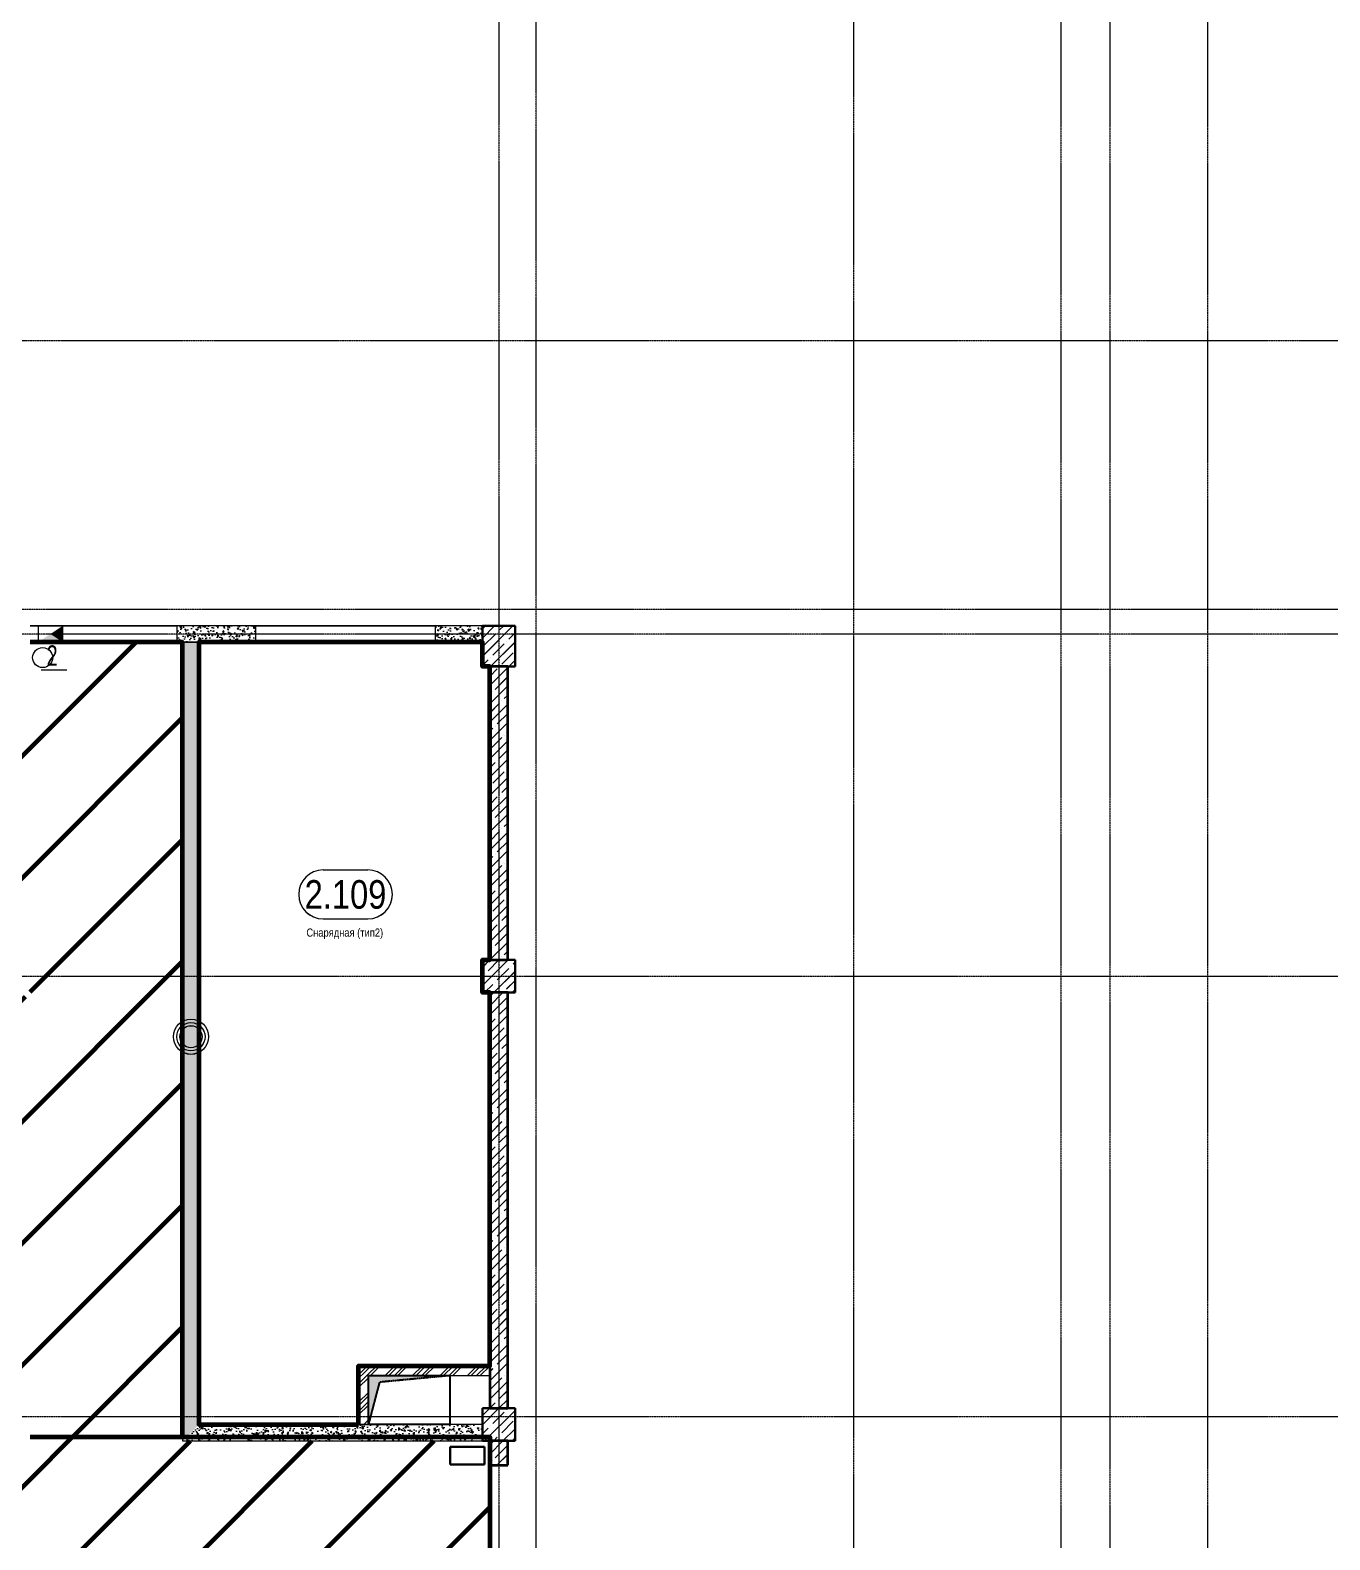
# Model space of a CAD drawing. Header units: millimetres. Extents: x 470010 to 1231400, y -134005 to 421770.
# Drawn here: x 712724 to 728674, y -4226 to 14298 of the extents above; entities that cross this region are included whole.
import ezdxf
from ezdxf.enums import TextEntityAlignment as Align

# ---------------------------------------------------------------- set-up
doc = ezdxf.new("R2010")
doc.units = ezdxf.units.MM
for name, pattern in [('CENTER2', [28.575, 19.05, -3.175, 3.175, -3.175]), ('HIDDEN', [9.525, 6.35, -3.175]), ('HIDDEN2', [4.7625, 3.175, -1.5875])]:
    doc.linetypes.add(name, pattern=pattern)
doc.layers.get('Defpoints').update_dxf_attribs({"color": 140})
for name, color, linetype, lineweight in [('0) шп потолок', 3, 'Continuous', 60), ('АР_Area', 5, 'Continuous', 5), ('АР_Колонны', 70, 'Continuous', 30), ('АР_Отв. марка', 4, 'Continuous', 9), ('АР_Стены ЖБ', 7, 'Continuous', 35), ('АР_Стены кирпич', 32, 'Continuous', 20), ('АР_Стены ПЕНОблок', 52, 'Continuous', 20), ('АР_Штриховка', 8, 'Continuous', 0), ('СС_Отверстия', 72, 'Continuous', 9)]:
    doc.layers.add(name, color=color, linetype=linetype, lineweight=lineweight)
doc.layers.add('АР_Делит', color=120, linetype='Continuous', lineweight=0, plot=False)
doc.layers.add('РД_Проем', color=230, linetype='Continuous', lineweight=0, plot=False)
for name, color, linetype, lineweight, true_color in [('МАГНИТЫ', 7, 'Continuous', 30, 0xd100d1), ('РД_Оси_100', 7, 'Continuous', 0, 0x525252), ('СКУД', 7, 'Continuous', 30, 0xff1a1a)]:
    doc.layers.add(name, color=color, linetype=linetype, lineweight=lineweight, true_color=true_color)
doc.layers.add('РД_Витраж_вн', color=7, linetype='Continuous', true_color=0x148aff)
doc.layers.add('РД_проем_инж перемыч_подсчет', color=50, linetype='Continuous', plot=False)
doc.styles.add('Arial0', font='arial.ttf')
doc.styles.add('style1', font='ARIALN.TTF')

# ---------------------------------------------------------------- blocks, each defined once
blk = doc.blocks.new('СОШ_2200_АР_ОСИ_М100_28.05.24')
at = {"layer": 'РД_Оси_100', "color": 251, "linetype": 'CENTER2', "true_color": 0x636466}
for p, q in [((49960, -6155), (49960, 139938.679)), ((-5954.958, 104100), (119910, 104100)), ((-5954.958, 96300), (119910, 96300)), ((-5954.958, 90900), (119910, 90900))]:
    blk.add_line(p, q, dxfattribs=at)
for points in [[(45530, 139938.679), (45600, 139538.679), (45600, -6163.457)], [(46060, -6163.105), (46060, 139538.679), (46130, 139938.679)], [(52500, 139938.679), (52500, -5755), (52358.276, -6155)], [(53100, 139938.679), (53100, -5755), (52949.266, -6155)], [(54300, 139938.679), (54300, -6155)], [(119910, 100950), (119410, 100800), (-5454.958, 100800), (-5954.958, 100950)], [(119910, 100350), (119410, 100500), (-5454.958, 100500), (-5954.958, 100350)]]:
    blk.add_lwpolyline(points, dxfattribs=at)
blk = doc.blocks.new('MOK-МаркаПом_овал_ареал')
for p, q in [((-2.75, 3), (2.75, 3)), ((-2.75, -3), (2.75, -3))]:
    blk.add_line(p, q)
for centre, radius, start, end in [((-2.75, 0), 3, 90, 270), ((2.75, 0), 3, 270, 90), ((-3.75, 0), 3.5, 0, 0.001)]:
    blk.add_arc(centre, radius, start, end)
at = {"color": 0, "style": 'style1'}
blk.add_attdef('АР-ПОМЕЩЕНИЕ:НОМЕР', text='', height=3.5, dxfattribs=at).set_placement((0, 0), align=Align.MIDDLE)
at = {"layer": 'Defpoints', "color": 2, "style": 'style1'}
blk.add_attdef('АР-ПОМЕЩЕНИЕ:НАИМЕНОВАНИЕ', text='', height=1, dxfattribs=at).set_placement((-0.09, -4.81), align=Align.MIDDLE)
blk = doc.blocks.new('MOK-МаркаПроема инж.')
blk.add_line((-1.33, -1.75), (1.8, -1.75))
at = {"color": 0, "style": 'Arial0', "width": 0.7}
blk.add_attdef('АР-ПРОЕМ:Коробка', text='', height=2.5, dxfattribs=at).set_placement((0, 0), align=Align.MIDDLE)
blk = doc.blocks.new('A$C9108343f')
at = {"layer": 'АР_Штриховка', "linetype": 'Continuous', "lineweight": 0, "true_color": 0x000000}
h = blk.add_hatch(dxfattribs=at)
h.set_pattern_fill('AR-CONC', color=18, angle=45, style=0)
h.set_pattern_definition([(95, (-63444.08, -115658.25), (140.09465, 117.55338), [19.05, -209.55]), (40, (-63444.08, -115658.25), (-160.01845, 110.17673), [15.24, -167.64058]), (145.451445, (-63432.4, -115648.45), (-19.9238, 227.7301), [16.19001, -178.09024]), (91.1842, (-63480, -115622.33), (221.41024, 161.95341), [28.575, -314.325]), (141.63556, (-63461.55, -115608.83), (-7.08662, 342.82676), [24.28502, -267.1356]), (36.18415, (-63480, -115622.33), (-7.08662, 342.82676), [22.85997, -251.45973]), (66, (-63453.06, -115613.35), (179.51998, 34.89515), [19.05, -209.55]), (11, (-63453.06, -115613.35), (-86.53993, 173.9412), [15.24, -167.64]), (116.451445, (-63438.1, -115610.44), (92.98005, 208.83634), [16.19001, -178.08994]), (82.5, (-63444.08, -115658.25), (-57.605469, 61.973414), [0, -165.608, 0, -170.18, 0, -168.275]), (52.5, (-63444.08, -115658.25), (-23.589727, 118.087), [0, -97.028, 0, -161.798, 0, -64.135]), (12.5, (-63484.135, -115698.3), (99.927863, 91.826196), [0, -63.5, 0, -198.12, 0, -262.89]), (2.5, (-63502.1, -115716.26), (86.763904, 122.722393), [0, -82.55, 0, -131.572, 0, -186.69])])
h.paths.add_polyline_path([(52555, 107155), (52555, 107355), (51975, 107355), (51975, 107155)], flags=0)
h.paths.add_polyline_path([(49775, 107155), (49775, 107355), (48805, 107355), (48805, 107155)], flags=0)
h = blk.add_hatch(dxfattribs=at)
h.set_pattern_fill('AR-CONC', color=18, angle=45, style=0)
h.set_pattern_definition([(95, (-63444.08, -115658.25), (140.09465, 117.55338), [19.05, -209.55]), (40, (-63444.08, -115658.25), (-160.01845, 110.17673), [15.24, -167.64058]), (145.451445, (-63432.4, -115648.45), (-19.9238, 227.7301), [16.19001, -178.09024]), (91.1842, (-63480, -115622.33), (221.41024, 161.95341), [28.575, -314.325]), (141.63556, (-63461.55, -115608.83), (-7.08662, 342.82676), [24.28502, -267.1356]), (36.18415, (-63480, -115622.33), (-7.08662, 342.82676), [22.85997, -251.45973]), (66, (-63453.06, -115613.35), (179.51998, 34.89515), [19.05, -209.55]), (11, (-63453.06, -115613.35), (-86.53993, 173.9412), [15.24, -167.64]), (116.451445, (-63438.1, -115610.44), (92.98005, 208.83634), [16.19001, -178.08994]), (82.5, (-63444.08, -115658.25), (-57.605469, 61.973414), [0, -165.608, 0, -170.18, 0, -168.275]), (52.5, (-63444.08, -115658.25), (-23.589727, 118.087), [0, -97.028, 0, -161.798, 0, -64.135]), (12.5, (-63484.135, -115698.3), (99.927863, 91.826196), [0, -63.5, 0, -198.12, 0, -262.89]), (2.5, (-63502.1, -115716.26), (86.763904, 122.722393), [0, -82.55, 0, -131.572, 0, -186.69])])
h.paths.add_polyline_path([(48875, 97355), (49075, 97555), (49075, 107155), (48875, 107155)], flags=0)
h = blk.add_hatch(dxfattribs=at)
h.set_pattern_fill('ANSI32', color=18, scale=25, style=0)
h.set_pattern_definition([(45, (-63444.08, -115658.25), (-168.3798, 168.3798), []), (45, (-63331.83, -115658.25), (-168.3798, 168.3798), [])])
h.paths.add_polyline_path([(51035, 97555), (51155, 97555), (51155, 98155), (51035, 98275)], flags=0)
h = blk.add_hatch(dxfattribs=at)
h.set_pattern_fill('ANSI32', color=18, scale=25, angle=-360, style=0)
h.set_pattern_definition([(45, (-63444.08, -115658.25), (-168.3798, 168.3798), []), (45, (-63331.83, -115658.25), (-168.3798, 168.3798), [])])
h.paths.add_polyline_path([(51035, 98275), (51155, 98155), (52645, 98155), (52645, 98275)], flags=0)
h = blk.add_hatch(dxfattribs=at)
h.set_pattern_fill('AR-CONC', color=18, angle=45, style=0)
h.set_pattern_definition([(95, (-63444.08, -115658.25), (140.09465, 117.55338), [19.05, -209.55]), (40, (-63444.08, -115658.25), (-160.01845, 110.17673), [15.24, -167.64058]), (145.451445, (-63432.4, -115648.45), (-19.9238, 227.7301), [16.19001, -178.09024]), (91.1842, (-63480, -115622.33), (221.41024, 161.95341), [28.575, -314.325]), (141.63556, (-63461.55, -115608.83), (-7.08662, 342.82676), [24.28502, -267.1356]), (36.18415, (-63480, -115622.33), (-7.08662, 342.82676), [22.85997, -251.45973]), (66, (-63453.06, -115613.35), (179.51998, 34.89515), [19.05, -209.55]), (11, (-63453.06, -115613.35), (-86.53993, 173.9412), [15.24, -167.64]), (116.451445, (-63438.1, -115610.44), (92.98005, 208.83634), [16.19001, -178.08994]), (82.5, (-63444.08, -115658.25), (-57.605469, 61.973414), [0, -165.608, 0, -170.18, 0, -168.275]), (52.5, (-63444.08, -115658.25), (-23.589727, 118.087), [0, -97.028, 0, -161.798, 0, -64.135]), (12.5, (-63484.135, -115698.3), (99.927863, 91.826196), [0, -63.5, 0, -198.12, 0, -262.89]), (2.5, (-63502.1, -115716.26), (86.763904, 122.72239), [0, -82.55, 0, -131.572, 0, -186.69])])
h.paths.add_polyline_path([(49075, 97555), (48875, 97355), (52555, 97355), (52555, 97555)], flags=0)
at = {"layer": 'СС_Отверстия', "linetype": 'Continuous', "lineweight": 5, "true_color": 0x000000}
for points in [[(47105, 107155), (47405, 107155), (47255, 107255)], [(47405, 107155), (47405, 107355), (47255, 107255)]]:
    blk.add_hatch(color=18, dxfattribs=at).paths.add_polyline_path(points, flags=0)
at = {"color": 18, "linetype": 'Continuous', "true_color": 0x000000}
for p, q in [((51155, 97555), (51155, 98155)), ((51155, 98155), (52155, 98155)), ((52155, 98155), (52155, 97555)), ((52155, 97555), (51155, 97555))]:
    blk.add_line(p, q, dxfattribs=at)
at = {"color": 18, "linetype": 'HIDDEN', "ltscale": 0.07, "true_color": 0x000000}
for p, q in [((51155, 98155), (52155, 98155)), ((51155, 97555), (51155, 98155)), ((51292, 98074), (51155, 97555)), ((52155, 98155), (51292, 98074)), ((52155, 98155), (52155, 97555)), ((52155, 97555), (51155, 97555))]:
    blk.add_line(p, q, dxfattribs=at)
at = {"color": 18, "linetype": 'Continuous', "true_color": 0x000000}
blk.add_solid([(51155, 97555), (51155, 98155), (51290, 98073), (52155, 98155)], dxfattribs=at)
at = {"layer": '0) шп потолок'}
for points in [[(47005, 97405), (48875, 97405), (48875, 107155), (47005, 107155)], [(47005, 97405), (52645, 97405), (52645, 95355), (40509, 95355)]]:
    blk.add_lwpolyline(points, dxfattribs=at)
blk.add_lwpolyline([(51035, 97555), (51035, 98275), (52645, 98275), (52645, 102855), (52555, 102855), (52555, 103255), (52645, 103255), (52645, 106855), (52555, 106855), (52555, 107155), (49075, 107155), (49075, 97555)], close=True, dxfattribs=at)
at = {"layer": 'АР_Делит', "color": 18, "true_color": 0x000000}
for radius in [216, 173, 136]:
    blk.add_circle((48978, 102313), radius, dxfattribs=at)
at = {"layer": 'АР_Колонны', "color": 18, "linetype": 'HIDDEN2', "lineweight": 25, "true_color": 0x000000}
for p, q in [((52555, 107355), (52955, 107355)), ((52555, 106855), (52555, 107355)), ((52955, 107355), (52955, 106855)), ((52955, 106855), (52555, 106855)), ((52555, 103255), (52955, 103255)), ((52555, 102855), (52555, 103255)), ((52955, 103255), (52955, 102855)), ((52955, 102855), (52555, 102855)), ((52555, 97755), (52955, 97755)), ((52555, 97355), (52555, 97755)), ((52955, 97755), (52955, 97355)), ((52955, 97355), (52555, 97355))]:
    blk.add_line(p, q, dxfattribs=at)
at = {"layer": 'АР_Колонны', "color": 18, "linetype": 'Continuous', "lineweight": 15, "true_color": 0x000000}
for p, q in [((52955, 107355), (52555, 107355)), ((52555, 107355), (52555, 106855)), ((52955, 107355), (52555, 107355)), ((52555, 107355), (52555, 106855)), ((52955, 106855), (52955, 107355)), ((52955, 106855), (52955, 107355)), ((52555, 106855), (52955, 106855)), ((52555, 106855), (52955, 106855)), ((52955, 103255), (52555, 103255)), ((52555, 103255), (52555, 102855)), ((52955, 103255), (52555, 103255)), ((52555, 103255), (52555, 102855)), ((52955, 102855), (52955, 103255)), ((52955, 102855), (52955, 103255)), ((52555, 102855), (52955, 102855)), ((52555, 102855), (52955, 102855)), ((52955, 97755), (52555, 97755)), ((52555, 97755), (52555, 97355)), ((52955, 97755), (52555, 97755)), ((52555, 97755), (52555, 97355)), ((52955, 97355), (52955, 97755)), ((52955, 97355), (52955, 97755)), ((52555, 97355), (52955, 97355)), ((52555, 97355), (52955, 97355))]:
    blk.add_line(p, q, dxfattribs=at)
at = {"layer": 'АР_Стены ЖБ', "color": 18, "linetype": 'Continuous', "lineweight": 30, "true_color": 0x000000}
for p, q in [((52955, 107355), (52555, 107355)), ((52555, 107355), (52555, 106855)), ((52955, 106855), (52955, 107355)), ((52555, 106855), (52955, 106855)), ((52955, 103255), (52555, 103255)), ((52555, 103255), (52555, 102855)), ((52955, 102855), (52955, 103255)), ((52555, 102855), (52955, 102855)), ((52955, 97755), (52555, 97755)), ((52555, 97755), (52555, 97355)), ((52955, 97355), (52955, 97755)), ((52555, 97355), (52955, 97355))]:
    blk.add_line(p, q, dxfattribs=at)
at = {"layer": 'АР_Стены ЖБ', "color": 18, "linetype": 'Continuous', "lineweight": 35, "true_color": 0x000000}
for p, q in [((52865, 106855), (52645, 106855)), ((52645, 106855), (52645, 103255)), ((52865, 103255), (52865, 106855)), ((52645, 103255), (52865, 103255)), ((52865, 102855), (52645, 102855)), ((52645, 102855), (52645, 97755)), ((52865, 97755), (52865, 102855)), ((52645, 97755), (52865, 97755)), ((52865, 97355), (52645, 97355)), ((52645, 97355), (52645, 97055)), ((52865, 97055), (52865, 97355)), ((52645, 97055), (52865, 97055))]:
    blk.add_line(p, q, dxfattribs=at)
at = {"layer": 'АР_Стены кирпич', "color": 18, "linetype": 'Continuous', "lineweight": 20, "true_color": 0x000000}
for p, q in [((51035, 98275), (51035, 97555)), ((52645, 98275), (51035, 98275)), ((52645, 98155), (52645, 98275)), ((51155, 97555), (51155, 98155)), ((51155, 98155), (52645, 98155)), ((51035, 97555), (51155, 97555))]:
    blk.add_line(p, q, dxfattribs=at)
at = {"layer": 'АР_Стены ПЕНОблок', "color": 18, "linetype": 'Continuous', "lineweight": 20, "true_color": 0x000000}
for p, q in [((49775, 107355), (48805, 107355)), ((48805, 107355), (48805, 107155)), ((49775, 107155), (49775, 107355)), ((52555, 107355), (51975, 107355)), ((51975, 107355), (51975, 107155)), ((52555, 107155), (52555, 107355)), ((48805, 107155), (49775, 107155)), ((49075, 107155), (48875, 107155)), ((48875, 107155), (48875, 97355)), ((49075, 97555), (49075, 107155)), ((51975, 107155), (52555, 107155)), ((52555, 97555), (49075, 97555)), ((52555, 97355), (52555, 97555)), ((48875, 97355), (52555, 97355))]:
    blk.add_line(p, q, dxfattribs=at)
at = {"layer": 'АР_Штриховка', "color": 18, "linetype": 'Continuous', "lineweight": 5, "true_color": 0x000000}
for p, q in [((52555, 107206), (52704, 107355)), ((52555, 106981), (52929, 107355)), ((52555, 107318), (52592, 107355)), ((52738, 107277), (52738, 107277)), ((52766, 107305), (52816, 107355)), ((52878, 107192), (52955, 107269)), ((52570, 107108), (52710, 107249)), ((52653, 106855), (52955, 107157)), ((52682, 106996), (52822, 107136)), ((52850, 107164), (52850, 107164)), ((52555, 106869), (52626, 106940)), ((52654, 106968), (52654, 106968)), ((52794, 106884), (52934, 107024)), ((52878, 106855), (52955, 106932)), ((52645, 106847), (52653, 106855)), ((52645, 106622), (52865, 106842)), ((52645, 106735), (52738, 106828)), ((52710, 106575), (52850, 106715)), ((52766, 106856), (52766, 106856)), ((52645, 106398), (52865, 106618)), ((52645, 106510), (52654, 106519)), ((52682, 106547), (52682, 106547)), ((52645, 106286), (52766, 106407)), ((52645, 106173), (52865, 106393)), ((52794, 106435), (52794, 106435)), ((52822, 106463), (52865, 106506)), ((52645, 105949), (52865, 106169)), ((52738, 106154), (52865, 106281)), ((52645, 106061), (52682, 106098)), ((52654, 105845), (52794, 105986)), ((52710, 106126), (52710, 106126)), ((52822, 106014), (52822, 106014)), ((52850, 106042), (52865, 106057)), ((52645, 105724), (52865, 105944)), ((52766, 105733), (52865, 105832)), ((52645, 105500), (52865, 105720)), ((52645, 105612), (52710, 105677)), ((52738, 105705), (52738, 105705)), ((52850, 105593), (52850, 105593)), ((52645, 105275), (52865, 105495)), ((52682, 105424), (52822, 105565)), ((52645, 105051), (52865, 105271)), ((52645, 105163), (52738, 105256)), ((52654, 105396), (52654, 105396)), ((52766, 105284), (52766, 105284)), ((52794, 105312), (52865, 105383)), ((52645, 104826), (52865, 105046)), ((52710, 105003), (52850, 105144)), ((52645, 104939), (52654, 104947)), ((52682, 104975), (52682, 104975)), ((52794, 104863), (52794, 104863)), ((52822, 104891), (52865, 104934)), ((52645, 104714), (52766, 104835)), ((52645, 104602), (52865, 104822)), ((52738, 104583), (52865, 104710)), ((52645, 104377), (52865, 104597)), ((52645, 104490), (52682, 104526)), ((52710, 104554), (52710, 104554)), ((52850, 104470), (52865, 104485)), ((52645, 104153), (52865, 104373)), ((52654, 104274), (52794, 104414)), ((52822, 104442), (52822, 104442)), ((52645, 103928), (52865, 104148)), ((52738, 104134), (52738, 104134)), ((52766, 104162), (52865, 104260)), ((52645, 104040), (52710, 104105)), ((52645, 103704), (52865, 103924)), ((52682, 103853), (52822, 103993)), ((52850, 104021), (52850, 104021)), ((52654, 103825), (52654, 103825)), ((52794, 103741), (52865, 103811)), ((52645, 103479), (52865, 103699)), ((52645, 103591), (52738, 103685)), ((52710, 103432), (52850, 103572)), ((52766, 103713), (52766, 103713)), ((52645, 103255), (52865, 103475)), ((52645, 103367), (52654, 103376)), ((52682, 103404), (52682, 103404)), ((52555, 103165), (52645, 103255)), ((52555, 102940), (52870, 103255)), ((52626, 103123), (52757, 103255)), ((52757, 103255), (52766, 103264)), ((52794, 103292), (52794, 103292)), ((52822, 103320), (52865, 103362)), ((52934, 103207), (52955, 103228)), ((52555, 103052), (52570, 103067)), ((52598, 103095), (52598, 103095)), ((52694, 102855), (52955, 103116)), ((52738, 103011), (52878, 103151)), ((52850, 102899), (52955, 103003)), ((52906, 103179), (52906, 103179)), ((52582, 102855), (52682, 102955)), ((52645, 102806), (52694, 102855)), ((52654, 102702), (52794, 102843)), ((52710, 102983), (52710, 102983)), ((52822, 102871), (52822, 102871)), ((52919, 102855), (52955, 102891)), ((52645, 102581), (52865, 102801)), ((52766, 102590), (52865, 102689)), ((52645, 102357), (52865, 102577)), ((52645, 102469), (52710, 102534)), ((52738, 102562), (52738, 102562)), ((52850, 102450), (52850, 102450)), ((52645, 102132), (52865, 102352)), ((52654, 102253), (52654, 102253)), ((52682, 102281), (52822, 102422)), ((52645, 101908), (52865, 102128)), ((52645, 102020), (52738, 102113)), ((52766, 102141), (52766, 102141)), ((52794, 102169), (52865, 102240)), ((52645, 101683), (52865, 101903)), ((52710, 101860), (52850, 102001)), ((52645, 101795), (52654, 101804)), ((52682, 101832), (52682, 101832)), ((52794, 101720), (52794, 101720)), ((52822, 101748), (52865, 101791)), ((52645, 101571), (52766, 101692)), ((52645, 101459), (52865, 101679)), ((52738, 101439), (52865, 101566)), ((52645, 101234), (52865, 101454)), ((52645, 101346), (52682, 101383)), ((52710, 101411), (52710, 101411)), ((52850, 101327), (52865, 101342)), ((52645, 101010), (52865, 101230)), ((52654, 101131), (52794, 101271)), ((52822, 101299), (52822, 101299)), ((52645, 100785), (52865, 101005)), ((52645, 100897), (52710, 100962)), ((52738, 100990), (52738, 100990)), ((52766, 101018), (52865, 101117)), ((52645, 100561), (52865, 100781)), ((52682, 100710), (52822, 100850)), ((52850, 100878), (52850, 100878)), ((52654, 100682), (52654, 100682)), ((52794, 100598), (52865, 100668)), ((52645, 100336), (52865, 100556)), ((52645, 100448), (52738, 100541)), ((52710, 100289), (52850, 100429)), ((52766, 100569), (52766, 100569)), ((52645, 100112), (52865, 100332)), ((52645, 100224), (52654, 100233)), ((52682, 100261), (52682, 100261)), ((52822, 100177), (52865, 100219)), ((52645, 99999), (52766, 100120)), ((52645, 99887), (52865, 100107)), ((52794, 100149), (52794, 100149)), ((52645, 99663), (52865, 99883)), ((52738, 99868), (52865, 99995)), ((52645, 99775), (52682, 99812)), ((52654, 99559), (52794, 99700)), ((52710, 99840), (52710, 99840)), ((52822, 99728), (52822, 99728)), ((52850, 99756), (52865, 99770)), ((52645, 99438), (52865, 99658)), ((52766, 99447), (52865, 99546)), ((52645, 99214), (52865, 99434)), ((52645, 99326), (52710, 99391)), ((52738, 99419), (52738, 99419)), ((52850, 99307), (52850, 99307)), ((52645, 98989), (52865, 99209)), ((52654, 99110), (52654, 99110)), ((52682, 99138), (52822, 99279)), ((52645, 98765), (52865, 98985)), ((52645, 98877), (52738, 98970)), ((52766, 98998), (52766, 98998)), ((52794, 99026), (52865, 99097)), ((52645, 98540), (52865, 98760)), ((52710, 98717), (52850, 98858)), ((52645, 98652), (52654, 98661)), ((52645, 98428), (52766, 98549)), ((52682, 98689), (52682, 98689)), ((52794, 98577), (52794, 98577)), ((52822, 98605), (52865, 98648)), ((52645, 98316), (52865, 98536)), ((52738, 98296), (52865, 98423)), ((52645, 98091), (52865, 98311)), ((52645, 98203), (52682, 98240)), ((52710, 98268), (52710, 98268)), ((52850, 98184), (52865, 98199)), ((52645, 97867), (52865, 98087)), ((52654, 97988), (52794, 98128)), ((52822, 98156), (52822, 98156)), ((52646, 97755), (52710, 97819)), ((52738, 97847), (52738, 97847)), ((52758, 97755), (52865, 97862)), ((52766, 97875), (52865, 97974)), ((52555, 97552), (52758, 97755)), ((52570, 97679), (52646, 97755)), ((52582, 97355), (52955, 97728)), ((52682, 97567), (52822, 97707)), ((52850, 97735), (52850, 97735)), ((52555, 97440), (52626, 97511)), ((52654, 97539), (52654, 97539)), ((52794, 97454), (52934, 97595)), ((52807, 97355), (52955, 97503)), ((52645, 97193), (52807, 97355)), ((52645, 97305), (52695, 97355)), ((52695, 97355), (52738, 97398)), ((52710, 97146), (52850, 97286)), ((52766, 97426), (52766, 97426)), ((52919, 97355), (52955, 97391)), ((52645, 97081), (52654, 97090)), ((52682, 97118), (52682, 97118)), ((52731, 97055), (52865, 97189)), ((52844, 97055), (52865, 97076))]:
    blk.add_line(p, q, dxfattribs=at)
at = {"layer": 'МАГНИТЫ', "color": 18, "true_color": 0x000000}
for p, q in [((52159, 97281), (52159, 97064)), ((52579, 97281), (52159, 97281)), ((52579, 97064), (52579, 97281)), ((52159, 97064), (52579, 97064))]:
    blk.add_line(p, q, dxfattribs=at)
at = {"layer": 'РД_Витраж_вн', "color": 18, "linetype": 'Continuous', "lineweight": 15, "true_color": 0x000000}
for p, q in [((47004, 107355), (48804, 107355)), ((47004, 107155), (48804, 107155))]:
    blk.add_line(p, q, dxfattribs=at)
at = {"layer": 'РД_Проем', "color": 18, "linetype": 'Continuous', "lineweight": 15, "true_color": 0x000000}
for p, q in [((48805, 107355), (47005, 107355)), ((49775, 107355), (51975, 107355)), ((48805, 107155), (47005, 107155)), ((49775, 107155), (51975, 107155))]:
    blk.add_line(p, q, dxfattribs=at)
at = {"layer": 'РД_проем_инж перемыч_подсчет', "color": 18, "linetype": 'Continuous', "lineweight": 15, "true_color": 0x000000}
for p, q in [((49004, 107355), (47004, 107355)), ((52175, 107355), (49575, 107355)), ((49004, 107155), (47004, 107155)), ((52175, 107155), (49575, 107155))]:
    blk.add_line(p, q, dxfattribs=at)
at = {"layer": 'СКУД', "color": 18, "lineweight": 15, "true_color": 0x000000}
blk.add_circle((47158, 106965), 123, dxfattribs=at)
at = {"layer": 'СС_Отверстия', "color": 18, "linetype": 'Continuous', "lineweight": 9, "true_color": 0x000000}
for p, q in [((47405, 107355), (47105, 107355)), ((47105, 107155), (47105, 107355)), ((47405, 107155), (47405, 107355)), ((47405, 107155), (47105, 107155))]:
    blk.add_line(p, q, dxfattribs=at)
at = {"layer": 'АР_Area', "color": 18, "linetype": 'Continuous', "lineweight": 15, "true_color": 0x000000, "xscale": 100, "yscale": 100, "zscale": 100}
blk.add_blockref('MOK-МаркаПом_овал_ареал', (50875, 104060), dxfattribs=at).add_auto_attribs({'АР-ПОМЕЩЕНИЕ:НОМЕР': '2.109', 'АР-ПОМЕЩЕНИЕ:НАИМЕНОВАНИЕ': 'Снарядная (тип2)'})
at = {"layer": 'АР_Отв. марка', "color": 18, "linetype": 'Continuous', "lineweight": 15, "true_color": 0x000000, "xscale": 100, "yscale": 100, "zscale": 100}
blk.add_blockref('MOK-МаркаПроема инж.', (47274, 106992, 580), dxfattribs=at).add_auto_attribs({'АР-ПРОЕМ:Коробка': '2'})
at = {"layer": 'РД_Оси_100'}
blk.add_blockref('СОШ_2200_АР_ОСИ_М100_28.05.24', (7155, 6755), dxfattribs=at)
at = {"layer": 'Defpoints', "color": 18, "true_color": 0x000000, "style": 'style1'}
for p in [(143949, 316089), (143975, 281640), (143890, 273245), (143840, 264277), (143968, 254892), (12252, 104178), (12383, 96023)]:
    blk.add_attdef('АР-ПОМЕЩЕНИЕ:НАИМЕНОВАНИЕ', text='', height=100, dxfattribs=at).set_placement(p, align=Align.MIDDLE)
at = {"layer": 'Defpoints', "color": 18, "true_color": 0x000000, "style": 'style1', "flags": 8}
for p in [(143951, 279099), (143848, 269251), (143875, 260094), (144050, 250825), (163419, 238153), (143343, 237876), (155897, 237966), (183037, 237966)]:
    blk.add_attdef('АР-ПОМЕЩЕНИЕ:НАИМЕНОВАНИЕ', text='', height=100, dxfattribs=at).set_placement(p, align=Align.MIDDLE)

msp = doc.modelspace()

# ---------------------------------------------------------------- hatches: boundary and pattern name
at = {"layer": '0) шп потолок'}
h = msp.add_hatch(dxfattribs=at)
h.set_pattern_fill('ANSI31', color=3, scale=333)
h.paths.add_polyline_path([(714593.57, 6788.758), (712723.57, 6788.758), (712723.57, 6488.758), (712473.57, 6488.758), (712473.57, 3788.758), (712473.57, 2938.758), (712723.57, 2938.758), (712723.57, 2438.758), (712473.57, 2438.758), (712473.57, -2461.242), (712723.57, -2461.242), (712723.57, -2961.242), (714593.57, -2961.242)])
h.paths.add_polyline_path([(712753.57, 6599.212, -1), (712999.455, 6599.212, -1)], flags=16)
h.paths.add_polyline_path([(718363.57, -3011.242), (718273.57, -3011.242), (714593.57, -3011.242), (712723.57, -2961.242), (712723.57, -2989.526), (711945.1, -2989.526), (711323.57, -2961.242), (710019.577, -2961.242), (708193.571, -2961.242), (706723.57, -2961.242), (706223.57, -2961.242), (706223.57, -2811.242), (704923.57, -2811.242), (704883.7, -2811.242), (704523.57, -2811.242), (702823.57, -2811.242), (701473.57, -2811.242), (697285.158, -2811.242), (697273.57, -2822.83), (697273.57, -3061.242), (696773.57, -3061.242), (696773.57, -2811.242), (696273.57, -2811.242), (694673.57, -2811.242), (692773.57, -2811.242), (692773.57, -3211.242), (692773.57, -4811.242), (692773.57, -6211.242), (693537.728, -6211.242), (695721.755, -6211.242), (696873.57, -6211.242), (697073.57, -6211.242), (697073.57, -5011.242), (700673.57, -5011.242), (702713.57, -5011.242), (704009.577, -5011.242), (706223.57, -5011.242), (706723.573, -5011.242), (708123.57, -5011.242), (709453.57, -5011.242), (709683.57, -5011.242), (710983.57, -5011.242), (712223.57, -5011.242), (712773.57, -5011.242), (714142.501, -5011.242), (718363.57, -5011.242), (718363.57, -4711.242)])
h.paths.add_polyline_path([(717877.889, -3302.242), (717877.889, -3085.57), (718297.563, -3085.57), (718297.563, -3302.242)], flags=16)
h.paths.add_polyline_path([(717876.889, -4728.57), (718296.563, -4728.57), (718296.563, -4945.242), (717876.889, -4945.242)], flags=16)
at = {"layer": 'АР_Штриховка', "linetype": 'Continuous', "lineweight": 0, "true_color": 0x000000}
h = msp.add_hatch(dxfattribs=at)
h.set_pattern_fill('AR-CONC', color=18, angle=45, style=0)
h.set_pattern_definition([(95, (602274.53, -216024.49), (140.09465, 117.55338), [19.05, -209.55]), (40, (602274.53, -216024.5), (-160.01845, 110.17673), [15.24, -167.64058]), (145.451445, (602286.2, -216014.7), (-19.9238, 227.7301), [16.19001, -178.09024]), (91.1842, (602238.6, -215988.57), (221.41024, 161.95341), [28.575, -314.325]), (141.63556, (602257.06, -215975.07), (-7.08662, 342.82676), [24.28502, -267.1356]), (36.18415, (602238.6, -215988.57), (-7.08662, 342.82676), [22.85997, -251.45973]), (66, (602265.55, -215979.59), (179.51998, 34.89515), [19.05, -209.55]), (11, (602265.55, -215979.59), (-86.53993, 173.9412), [15.24, -167.64]), (116.451445, (602280.51, -215976.68), (92.98005, 208.83634), [16.19001, -178.08994]), (82.5, (602274.53, -216024.49), (-57.605469, 61.973414), [0, -165.608, 0, -170.18, 0, -168.275]), (52.5, (602274.53, -216024.49), (-23.589727, 118.087), [0, -97.028, 0, -161.798, 0, -64.135]), (12.5, (602234.48, -216064.544), (99.927863, 91.826196), [0, -63.5, 0, -198.12, 0, -262.89]), (2.5, (602216.52, -216082.5), (86.763904, 122.722393), [0, -82.55, 0, -131.572, 0, -186.69])])
h.paths.add_polyline_path([(718273.57, 6788.758), (718273.57, 6988.758), (717693.567, 6988.758), (717693.567, 6788.758)], flags=0)
h.paths.add_polyline_path([(715493.567, 6788.758), (715493.567, 6988.758), (714523.57, 6988.758), (714523.57, 6788.758)], flags=0)
h = msp.add_hatch(dxfattribs=at)
h.set_pattern_fill('AR-CONC', color=18, angle=45, style=0)
h.set_pattern_definition([(95, (602274.53, -216024.49), (140.09465, 117.55338), [19.05, -209.55]), (40, (602274.53, -216024.5), (-160.01845, 110.17673), [15.24, -167.64058]), (145.451445, (602286.2, -216014.7), (-19.9238, 227.7301), [16.19001, -178.09024]), (91.1842, (602238.6, -215988.57), (221.41024, 161.95341), [28.575, -314.325]), (141.63556, (602257.06, -215975.07), (-7.08662, 342.82676), [24.28502, -267.1356]), (36.18415, (602238.6, -215988.57), (-7.08662, 342.82676), [22.85997, -251.45973]), (66, (602265.55, -215979.59), (179.51998, 34.89515), [19.05, -209.55]), (11, (602265.55, -215979.59), (-86.53993, 173.9412), [15.24, -167.64]), (116.451445, (602280.51, -215976.68), (92.98005, 208.83634), [16.19001, -178.08994]), (82.5, (602274.53, -216024.49), (-57.605469, 61.973414), [0, -165.608, 0, -170.18, 0, -168.275]), (52.5, (602274.53, -216024.49), (-23.589727, 118.087), [0, -97.028, 0, -161.798, 0, -64.135]), (12.5, (602234.48, -216064.544), (99.927863, 91.826196), [0, -63.5, 0, -198.12, 0, -262.89]), (2.5, (602216.52, -216082.5), (86.763904, 122.722393), [0, -82.55, 0, -131.572, 0, -186.69])])
h.paths.add_polyline_path([(714593.57, -3011.242), (714793.57, -2811.242), (714793.57, 6788.758), (714593.57, 6788.758)], flags=0)
h = msp.add_hatch(dxfattribs=at)
h.set_pattern_fill('ANSI32', color=18, scale=25, angle=-359.9999995, style=0)
h.set_pattern_definition([(45, (602274.53, -216024.5), (-168.3798, 168.3798), []), (45, (602386.78, -216024.5), (-168.3798, 168.3798), [])])
h.paths.add_polyline_path([(716753.574, -2091.242), (716873.574, -2211.242), (718363.571, -2211.242), (718363.571, -2091.242)], flags=0)
h = msp.add_hatch(dxfattribs=at)
h.set_pattern_fill('ANSI32', color=18, scale=25, style=0)
h.set_pattern_definition([(45, (602274.53, -216024.5), (-168.3798, 168.3798), []), (45, (602386.78, -216024.5), (-168.3798, 168.3798), [])])
h.paths.add_polyline_path([(716753.575, -2811.242), (716873.575, -2811.242), (716873.575, -2211.242), (716753.575, -2091.242)], flags=0)
h = msp.add_hatch(dxfattribs=at)
h.set_pattern_fill('AR-CONC', color=18, angle=45, style=0)
h.set_pattern_definition([(95, (602274.53, -216024.49), (140.09465, 117.55338), [19.05, -209.55]), (40, (602274.53, -216024.5), (-160.01845, 110.17673), [15.24, -167.64058]), (145.451445, (602286.2, -216014.7), (-19.9238, 227.7301), [16.19001, -178.09024]), (91.1842, (602238.6, -215988.57), (221.41024, 161.95341), [28.575, -314.325]), (141.63556, (602257.06, -215975.07), (-7.08662, 342.82676), [24.28502, -267.1356]), (36.18415, (602238.6, -215988.57), (-7.08662, 342.82676), [22.85997, -251.45973]), (66, (602265.55, -215979.59), (179.51998, 34.89515), [19.05, -209.55]), (11, (602265.55, -215979.59), (-86.53993, 173.9412), [15.24, -167.64]), (116.451445, (602280.51, -215976.68), (92.98005, 208.83634), [16.19001, -178.08994]), (82.5, (602274.53, -216024.49), (-57.605469, 61.973414), [0, -165.608, 0, -170.18, 0, -168.275]), (52.5, (602274.53, -216024.49), (-23.589727, 118.087), [0, -97.028, 0, -161.798, 0, -64.135]), (12.5, (602234.48, -216064.544), (99.927863, 91.826196), [0, -63.5, 0, -198.12, 0, -262.89]), (2.5, (602216.52, -216082.5), (86.763904, 122.72239), [0, -82.55, 0, -131.572, 0, -186.69])])
h.paths.add_polyline_path([(714793.57, -2811.242), (714593.57, -3011.242), (718273.57, -3011.242), (718273.57, -2811.242)], flags=0)
at = {"layer": 'СС_Отверстия', "linetype": 'Continuous', "lineweight": 5, "true_color": 0x000000}
for points in [[(712823.57, 6788.758), (713123.57, 6788.758), (712973.57, 6888.758)], [(713123.57, 6788.758), (713123.57, 6988.758), (712973.57, 6888.758)]]:
    msp.add_hatch(color=18, dxfattribs=at).paths.add_polyline_path(points, flags=0)

# ---------------------------------------------------------------- linework, layer by layer
at = {"color": 18, "linetype": 'Continuous', "true_color": 0x000000}
for p, q in [((716873.575, -2811.242), (716873.575, -2211.242)), ((716873.575, -2211.242), (717873.575, -2211.242)), ((717873.575, -2211.242), (717873.575, -2811.242)), ((717873.575, -2811.242), (716873.575, -2811.242))]:
    msp.add_line(p, q, dxfattribs=at)
at = {"color": 18, "linetype": 'HIDDEN', "ltscale": 0.07, "true_color": 0x000000}
for p, q in [((716873.575, -2211.242), (717873.575, -2211.242)), ((716873.575, -2811.242), (716873.575, -2211.242)), ((717873.575, -2211.242), (717010.152, -2292.031)), ((717873.575, -2211.242), (717873.575, -2811.242)), ((717010.152, -2292.031), (716873.575, -2811.242)), ((717873.575, -2811.242), (716873.575, -2811.242))]:
    msp.add_line(p, q, dxfattribs=at)
at = {"color": 18, "linetype": 'Continuous', "true_color": 0x000000}
msp.add_solid([(716873.575, -2811.242), (716873.575, -2211.242), (717008.223, -2293.188), (717873.575, -2211.242)], dxfattribs=at)
at = {"layer": '0) шп потолок'}
for points in [[(712723.57, -2961.242), (714593.57, -2961.242), (714593.57, 6788.758), (712723.57, 6788.758)], [(712723.57, -2961.242), (718363.57, -2961.242), (718363.57, -5011.242), (706227.667, -5011.242)]]:
    msp.add_lwpolyline(points, dxfattribs=at)
msp.add_lwpolyline([(716753.575, -2811.242), (716753.575, -2091.242), (718363.572, -2091.242), (718363.572, 2488.758), (718273.57, 2488.758), (718273.57, 2888.758), (718363.571, 2888.758), (718363.571, 6488.758), (718273.57, 6488.758), (718273.57, 6788.758), (714793.57, 6788.758), (714793.57, -2811.242)], close=True, dxfattribs=at)
at = {"layer": 'АР_Делит', "color": 18, "true_color": 0x000000}
for radius in [216.336, 173.036, 136.212]:
    msp.add_circle((714696.957, 1946.838), radius, dxfattribs=at)
at = {"layer": 'АР_Колонны', "color": 18, "linetype": 'HIDDEN2', "lineweight": 25, "true_color": 0x000000}
for p, q in [((718273.57, 6988.758), (718673.57, 6988.758)), ((718273.57, 6488.758), (718273.57, 6988.758)), ((718673.57, 6988.758), (718673.57, 6488.758)), ((718673.57, 6488.758), (718273.57, 6488.758)), ((718273.57, 2888.758), (718673.57, 2888.758)), ((718273.57, 2488.758), (718273.57, 2888.758)), ((718673.57, 2888.758), (718673.57, 2488.758)), ((718673.57, 2488.758), (718273.57, 2488.758)), ((718273.57, -2611.242), (718673.57, -2611.242)), ((718273.57, -3011.242), (718273.57, -2611.242)), ((718673.57, -2611.242), (718673.57, -3011.242)), ((718673.57, -3011.242), (718273.57, -3011.242))]:
    msp.add_line(p, q, dxfattribs=at)
at = {"layer": 'АР_Колонны', "color": 18, "linetype": 'Continuous', "lineweight": 15, "true_color": 0x000000}
for p, q in [((718673.57, 6988.758), (718273.57, 6988.758)), ((718273.57, 6988.758), (718273.57, 6488.758)), ((718673.57, 6988.758), (718273.57, 6988.758)), ((718273.57, 6988.758), (718273.57, 6488.758)), ((718673.57, 6488.758), (718673.57, 6988.758)), ((718673.57, 6488.758), (718673.57, 6988.758)), ((718273.57, 6488.758), (718673.57, 6488.758)), ((718273.57, 6488.758), (718673.57, 6488.758)), ((718673.57, 2888.758), (718273.57, 2888.758)), ((718273.57, 2888.758), (718273.57, 2488.758)), ((718673.57, 2888.758), (718273.57, 2888.758)), ((718273.57, 2888.758), (718273.57, 2488.758)), ((718673.57, 2488.758), (718673.57, 2888.758)), ((718673.57, 2488.758), (718673.57, 2888.758)), ((718273.57, 2488.758), (718673.57, 2488.758)), ((718273.57, 2488.758), (718673.57, 2488.758)), ((718673.57, -2611.242), (718273.57, -2611.242)), ((718273.57, -2611.242), (718273.57, -3011.242)), ((718673.57, -2611.242), (718273.57, -2611.242)), ((718273.57, -2611.242), (718273.57, -3011.242)), ((718673.57, -3011.242), (718673.57, -2611.242)), ((718673.57, -3011.242), (718673.57, -2611.242)), ((718273.57, -3011.242), (718673.57, -3011.242)), ((718273.57, -3011.242), (718673.57, -3011.242))]:
    msp.add_line(p, q, dxfattribs=at)
at = {"layer": 'АР_Стены ЖБ', "color": 18, "linetype": 'Continuous', "lineweight": 30, "true_color": 0x000000}
for p, q in [((718673.57, 6988.758), (718273.57, 6988.758)), ((718273.57, 6988.758), (718273.57, 6488.758)), ((718673.57, 6488.758), (718673.57, 6988.758)), ((718273.57, 6488.758), (718673.57, 6488.758)), ((718673.57, 2888.758), (718273.57, 2888.758)), ((718273.57, 2888.758), (718273.57, 2488.758)), ((718673.57, 2488.758), (718673.57, 2888.758)), ((718273.57, 2488.758), (718673.57, 2488.758)), ((718673.57, -2611.242), (718273.57, -2611.242)), ((718273.57, -2611.242), (718273.57, -3011.242)), ((718673.57, -3011.242), (718673.57, -2611.242)), ((718273.57, -3011.242), (718673.57, -3011.242))]:
    msp.add_line(p, q, dxfattribs=at)
at = {"layer": 'АР_Стены ЖБ', "color": 18, "linetype": 'Continuous', "lineweight": 35, "true_color": 0x000000}
for p, q in [((718583.57, 6488.758), (718363.571, 6488.758)), ((718363.571, 6488.758), (718363.571, 2888.758)), ((718583.57, 2888.758), (718583.57, 6488.758)), ((718363.571, 2888.758), (718583.57, 2888.758)), ((718583.571, 2488.758), (718363.572, 2488.758)), ((718363.572, 2488.758), (718363.572, -2611.242)), ((718583.571, -2611.242), (718583.571, 2488.758)), ((718363.572, -2611.242), (718583.571, -2611.242)), ((718583.57, -3011.242), (718363.57, -3011.242)), ((718363.57, -3011.242), (718363.57, -3311.242)), ((718583.57, -3311.242), (718583.57, -3011.242)), ((718363.57, -3311.242), (718583.57, -3311.242))]:
    msp.add_line(p, q, dxfattribs=at)
at = {"layer": 'АР_Стены кирпич', "color": 18, "linetype": 'Continuous', "lineweight": 20, "true_color": 0x000000}
for p, q in [((716753.575, -2091.242), (716753.575, -2811.242)), ((718363.572, -2091.242), (716753.575, -2091.242)), ((716873.575, -2811.242), (716873.575, -2211.242)), ((716873.575, -2211.242), (718363.572, -2211.242)), ((718363.572, -2211.242), (718363.572, -2091.242)), ((716753.575, -2811.242), (716873.575, -2811.242))]:
    msp.add_line(p, q, dxfattribs=at)
at = {"layer": 'АР_Стены ПЕНОблок', "color": 18, "linetype": 'Continuous', "lineweight": 20, "true_color": 0x000000}
for p, q in [((715493.567, 6988.758), (714523.57, 6988.758)), ((714523.57, 6988.758), (714523.57, 6788.758)), ((715493.567, 6788.758), (715493.567, 6988.758)), ((718273.57, 6988.758), (717693.567, 6988.758)), ((717693.567, 6988.758), (717693.567, 6788.758)), ((718273.57, 6788.758), (718273.57, 6988.758)), ((714523.57, 6788.758), (715493.567, 6788.758)), ((714793.57, 6788.758), (714593.57, 6788.758)), ((714593.57, 6788.758), (714593.57, -3011.242)), ((714793.57, -2811.242), (714793.57, 6788.758)), ((717693.567, 6788.758), (718273.57, 6788.758)), ((718273.57, -2811.242), (714793.57, -2811.242)), ((718273.57, -3011.242), (718273.57, -2811.242)), ((714593.57, -3011.242), (718273.57, -3011.242))]:
    msp.add_line(p, q, dxfattribs=at)
at = {"layer": 'АР_Штриховка', "color": 18, "linetype": 'Continuous', "lineweight": 5, "true_color": 0x000000}
for p, q in [((718273.57, 6839.597), (718422.731, 6988.758)), ((718273.57, 6615.09), (718647.237, 6988.758)), ((718273.57, 6951.85), (718310.478, 6988.758)), ((718288.213, 6741.987), (718428.529, 6882.303)), ((718484.656, 6938.43), (718534.984, 6988.758)), ((718596.909, 6826.177), (718673.57, 6902.837)), ((718371.744, 6488.758), (718673.57, 6790.584)), ((718400.466, 6629.733), (718540.783, 6770.05)), ((718273.57, 6502.837), (718344.34, 6573.607)), ((718363.571, 6480.585), (718371.744, 6488.758)), ((718512.719, 6517.48), (718653.036, 6657.797)), ((718596.25, 6488.758), (718673.57, 6566.078)), ((718363.571, 6256.078), (718583.57, 6476.078)), ((718363.571, 6368.332), (718456.593, 6461.354)), ((718428.529, 6208.784), (718568.846, 6349.1)), ((718363.571, 6031.572), (718583.57, 6251.571)), ((718363.571, 6143.825), (718372.403, 6152.657)), ((718540.783, 6096.531), (718583.57, 6139.318)), ((718363.571, 5919.319), (718484.656, 6040.404)), ((718363.571, 5807.066), (718583.57, 6027.065)), ((718363.571, 5582.559), (718583.57, 5802.558)), ((718456.593, 5787.834), (718583.57, 5914.812)), ((718363.571, 5694.812), (718400.466, 5731.708)), ((718363.571, 5358.053), (718583.57, 5578.052)), ((718372.403, 5479.138), (718512.719, 5619.455)), ((718568.846, 5675.581), (718583.57, 5690.305)), ((718484.656, 5366.885), (718583.57, 5465.799)), ((718363.571, 5133.546), (718583.57, 5353.546)), ((718363.571, 5245.8), (718428.529, 5310.758)), ((718400.466, 5058.189), (718540.783, 5198.505)), ((718363.571, 4909.04), (718583.57, 5129.039)), ((718512.719, 4945.935), (718583.57, 5016.786)), ((718363.571, 4684.534), (718583.57, 4904.533)), ((718363.571, 4796.787), (718456.593, 4889.809)), ((718363.571, 4460.027), (718583.57, 4680.026)), ((718428.529, 4637.239), (718568.846, 4777.556)), ((718363.571, 4572.28), (718372.403, 4581.112)), ((718363.571, 4347.774), (718484.656, 4468.859)), ((718363.571, 4235.521), (718583.57, 4455.52)), ((718540.783, 4524.986), (718583.57, 4567.773)), ((718456.593, 4216.29), (718583.57, 4343.267)), ((718363.571, 4011.014), (718583.57, 4231.014)), ((718363.571, 4123.267), (718400.466, 4160.163)), ((718568.846, 4104.036), (718583.57, 4118.76)), ((718363.571, 3786.508), (718583.57, 4006.507)), ((718372.403, 3907.593), (718512.719, 4047.91)), ((718484.656, 3795.34), (718583.57, 3894.254)), ((718363.571, 3562.002), (718583.57, 3782.001)), ((718363.571, 3674.255), (718428.529, 3739.213)), ((718363.571, 3337.495), (718583.57, 3557.494)), ((718400.466, 3486.644), (718540.783, 3626.96)), ((718512.719, 3374.391), (718583.57, 3445.241)), ((718363.571, 3112.989), (718583.57, 3332.988)), ((718363.571, 3225.242), (718456.593, 3318.264)), ((718428.529, 3065.694), (718568.846, 3206.011)), ((718363.571, 3000.735), (718372.403, 3009.568)), ((718363.846, 2888.758), (718583.57, 3108.482)), ((718540.783, 2953.441), (718583.57, 2996.228)), ((718273.57, 2798.482), (718363.846, 2888.758)), ((718273.57, 2573.975), (718588.353, 2888.758)), ((718344.34, 2756.998), (718476.099, 2888.758)), ((718456.593, 2644.745), (718596.909, 2785.061)), ((718476.099, 2888.758), (718484.656, 2897.314)), ((718653.036, 2841.188), (718673.57, 2861.722)), ((718273.57, 2686.228), (718288.213, 2700.871)), ((718412.859, 2488.758), (718673.57, 2749.469)), ((718568.846, 2532.492), (718673.57, 2637.216)), ((718300.606, 2488.758), (718400.466, 2588.618)), ((718363.572, 2439.471), (718412.859, 2488.758)), ((718363.572, 2214.964), (718583.571, 2434.963)), ((718372.403, 2336.048), (718512.719, 2476.365)), ((718637.365, 2488.758), (718673.57, 2524.962)), ((718484.656, 2223.795), (718583.571, 2322.71)), ((718363.572, 1990.458), (718583.571, 2210.457)), ((718363.572, 2102.711), (718428.529, 2167.669)), ((718400.466, 1915.099), (718540.783, 2055.415)), ((718363.572, 1765.951), (718583.571, 1985.95)), ((718512.719, 1802.846), (718583.571, 1873.697)), ((718363.572, 1541.445), (718583.571, 1761.444)), ((718363.572, 1653.698), (718456.593, 1746.719)), ((718363.572, 1316.939), (718583.571, 1536.938)), ((718428.529, 1494.149), (718568.846, 1634.466)), ((718363.572, 1429.192), (718372.403, 1438.023)), ((718363.572, 1204.685), (718484.656, 1325.77)), ((718363.572, 1092.432), (718583.571, 1312.431)), ((718540.783, 1381.896), (718583.571, 1424.684)), ((718456.593, 1073.2), (718583.571, 1200.178)), ((718363.572, 867.926), (718583.571, 1087.925)), ((718363.572, 980.179), (718400.466, 1017.073)), ((718568.846, 960.947), (718583.571, 975.672)), ((718363.572, 643.419), (718583.571, 863.418)), ((718372.403, 764.504), (718512.719, 904.82)), ((718484.656, 652.25), (718583.571, 751.165)), ((718363.572, 418.913), (718583.571, 638.912)), ((718363.572, 531.166), (718428.529, 596.124)), ((718363.572, 194.407), (718583.571, 414.406)), ((718400.466, 343.554), (718540.783, 483.871)), ((718363.572, -30.1), (718583.571, 189.899)), ((718512.719, 231.301), (718583.571, 302.152)), ((718363.572, 82.153), (718456.593, 175.174)), ((718428.529, -77.395), (718568.846, 62.921)), ((718363.572, -254.606), (718583.571, -34.607)), ((718363.572, -142.353), (718372.403, -133.522)), ((718540.783, -189.649), (718583.571, -146.86)), ((718363.572, -366.859), (718484.656, -245.775)), ((718363.572, -479.113), (718583.571, -259.114)), ((718363.572, -703.619), (718583.571, -483.62)), ((718363.572, -591.366), (718400.466, -554.471)), ((718456.593, -498.345), (718583.571, -371.367)), ((718363.572, -928.125), (718583.571, -708.126)), ((718372.403, -807.041), (718512.719, -666.725)), ((718568.846, -610.598), (718583.571, -595.873)), ((718484.656, -919.294), (718583.571, -820.38)), ((718363.572, -1152.632), (718583.571, -932.633)), ((718363.572, -1040.379), (718428.529, -975.421)), ((718400.466, -1227.991), (718540.783, -1087.674)), ((718363.572, -1377.138), (718583.571, -1157.139)), ((718512.719, -1340.244), (718583.571, -1269.393)), ((718363.572, -1601.645), (718583.571, -1381.646)), ((718363.572, -1489.391), (718456.593, -1396.371)), ((718363.572, -1826.151), (718583.571, -1606.152)), ((718428.529, -1648.94), (718568.846, -1508.624)), ((718363.572, -1713.898), (718372.403, -1705.067)), ((718363.572, -1938.404), (718484.656, -1817.32)), ((718363.572, -2050.657), (718583.571, -1830.658)), ((718540.783, -1761.193), (718583.571, -1718.405)), ((718456.593, -2069.89), (718583.571, -1942.912)), ((718363.572, -2275.164), (718583.571, -2055.165)), ((718363.572, -2162.911), (718400.466, -2126.016)), ((718568.846, -2182.143), (718583.571, -2167.418)), ((718363.572, -2499.67), (718583.571, -2279.671)), ((718372.403, -2378.586), (718512.719, -2238.27)), ((718484.656, -2490.839), (718583.571, -2391.925)), ((718364.253, -2611.242), (718428.529, -2546.966)), ((718476.506, -2611.242), (718583.571, -2504.178)), ((718273.57, -2814.179), (718476.506, -2611.242)), ((718288.213, -2687.282), (718364.253, -2611.242)), ((718301.013, -3011.242), (718673.57, -2638.685)), ((718400.466, -2799.536), (718540.783, -2659.219)), ((718512.719, -2911.789), (718653.036, -2771.472)), ((718273.57, -2926.432), (718344.34, -2855.662)), ((718525.519, -3011.242), (718673.57, -2863.191)), ((718363.57, -3173.191), (718525.519, -3011.242)), ((718363.57, -3060.938), (718413.266, -3011.242)), ((718413.266, -3011.242), (718456.593, -2967.915)), ((718428.529, -3220.485), (718568.846, -3080.169)), ((718637.772, -3011.242), (718673.57, -2975.445)), ((718363.57, -3285.445), (718372.403, -3276.612)), ((718450.025, -3311.242), (718583.57, -3177.698)), ((718562.279, -3311.242), (718583.57, -3289.951))]:
    msp.add_line(p, q, dxfattribs=at)
at = {"layer": 'МАГНИТЫ', "color": 18, "true_color": 0x000000}
for p, q in [((717877.889, -3085.57), (717877.889, -3302.242)), ((718297.563, -3085.57), (717877.889, -3085.57)), ((718297.563, -3302.242), (718297.563, -3085.57)), ((717877.889, -3302.242), (718297.563, -3302.242))]:
    msp.add_line(p, q, dxfattribs=at)
at = {"layer": 'РД_Витраж_вн', "color": 18, "linetype": 'Continuous', "lineweight": 15, "true_color": 0x000000}
for p, q in [((712722.57, 6988.758), (714522.57, 6988.758)), ((712722.57, 6788.758), (714522.57, 6788.758))]:
    msp.add_line(p, q, dxfattribs=at)
at = {"layer": 'РД_Проем', "color": 18, "linetype": 'Continuous', "lineweight": 15, "true_color": 0x000000}
for p, q in [((714523.57, 6988.758), (712723.57, 6988.758)), ((715493.567, 6988.758), (717693.567, 6988.758)), ((714523.57, 6788.758), (712723.57, 6788.758)), ((715493.567, 6788.758), (717693.567, 6788.758))]:
    msp.add_line(p, q, dxfattribs=at)
at = {"layer": 'РД_проем_инж перемыч_подсчет', "color": 18, "linetype": 'Continuous', "lineweight": 15, "true_color": 0x000000}
for p, q in [((714722.57, 6988.758), (712722.57, 6988.758)), ((717893.566, 6988.758), (715293.566, 6988.758)), ((714722.57, 6788.758), (712722.57, 6788.758)), ((717893.566, 6788.758), (715293.566, 6788.758))]:
    msp.add_line(p, q, dxfattribs=at)
at = {"layer": 'СКУД', "color": 18, "lineweight": 15, "true_color": 0x000000}
msp.add_circle((712876.513, 6599.212), 122.942, dxfattribs=at)
at = {"layer": 'СС_Отверстия', "color": 18, "linetype": 'Continuous', "lineweight": 9, "true_color": 0x000000}
for p, q in [((713123.57, 6988.758), (712823.57, 6988.758)), ((712823.57, 6788.758), (712823.57, 6988.758)), ((713123.57, 6788.758), (713123.57, 6988.758)), ((713123.57, 6788.758), (712823.57, 6788.758))]:
    msp.add_line(p, q, dxfattribs=at)

# ---------------------------------------------------------------- block references
msp.add_blockref('A$C9108343f', (665718.612, -100366.242))
at = {"layer": 'АР_Area', "color": 18, "linetype": 'Continuous', "lineweight": 15, "true_color": 0x000000, "xscale": 100, "yscale": 100, "zscale": 100}
msp.add_blockref('MOK-МаркаПом_овал_ареал', (716593.57, 3693.35), dxfattribs=at).add_auto_attribs({'АР-ПОМЕЩЕНИЕ:НОМЕР': '2.109', 'АР-ПОМЕЩЕНИЕ:НАИМЕНОВАНИЕ': 'Снарядная (тип2)'})
at = {"layer": 'АР_Отв. марка', "color": 18, "linetype": 'Continuous', "lineweight": 15, "true_color": 0x000000, "xscale": 100, "yscale": 100, "zscale": 100}
msp.add_blockref('MOK-МаркаПроема инж.', (712993.01, 6626.157, 580), dxfattribs=at).add_auto_attribs({'АР-ПРОЕМ:Коробка': '2'})
at = {"layer": 'РД_Оси_100'}
msp.add_blockref('СОШ_2200_АР_ОСИ_М100_28.05.24', (672873.57, -93611.242), dxfattribs=at)

doc.saveas('drawing.dxf')
